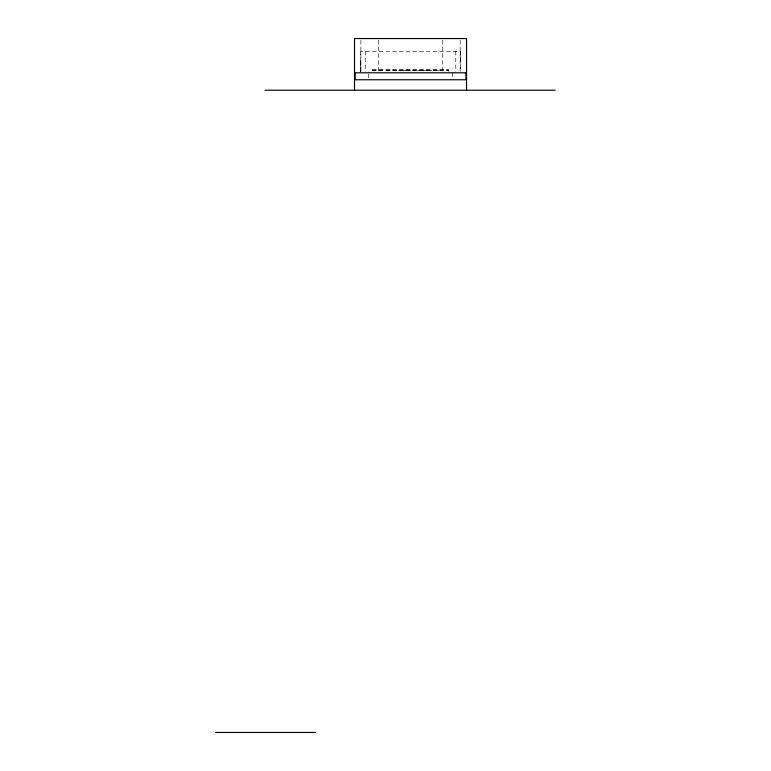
<?xml version="1.0" encoding="UTF-8"?>
<svg xmlns="http://www.w3.org/2000/svg" width="771" height="771" viewBox="0 0 771 771"><rect width="100%" height="100%" fill="white"/><g stroke="black" fill="none" stroke-linecap="round" stroke-linejoin="round"><path stroke-width="0.58" stroke-dasharray="3.85 2.89" d="M360.616 61.478L360.616 71.636L360.616 51.32M460.451 61.478L460.451 51.32L360.635 51.32M372.239 69.949L448.838 69.949M372.239 70.354L448.838 70.354M438.583 70.412L427.809 70.257M460.451 51.32L460.451 71.636M460.162 40.294L460.162 72.792M455.806 51.32L455.806 71.636M452.326 72.792L452.326 78.603M448.838 71.636L448.838 69.901L372.22 69.901L372.22 71.636M442.747 40.294L442.747 71.038M426.71 70.257L423.077 70.257M421.062 70.257L412.899 70.257M410.972 70.257L408.36 70.257M406.818 70.257L398.501 70.257M397.046 70.257L388.651 70.257M378.32 40.294L378.32 71.038M368.74 73.958L368.74 78.603M365.252 51.32L365.252 71.636M360.905 40.294L360.905 71.597"/><path stroke-width="1.16" d="M265.022 90.207L555.245 90.207M215.774 732.45L315.57 732.45M466.542 90.207L466.542 38.55L354.515 38.55L354.515 90.207M465.963 72.792L355.094 72.792L355.094 79.76L465.963 79.76L465.963 72.792"/></g></svg>
